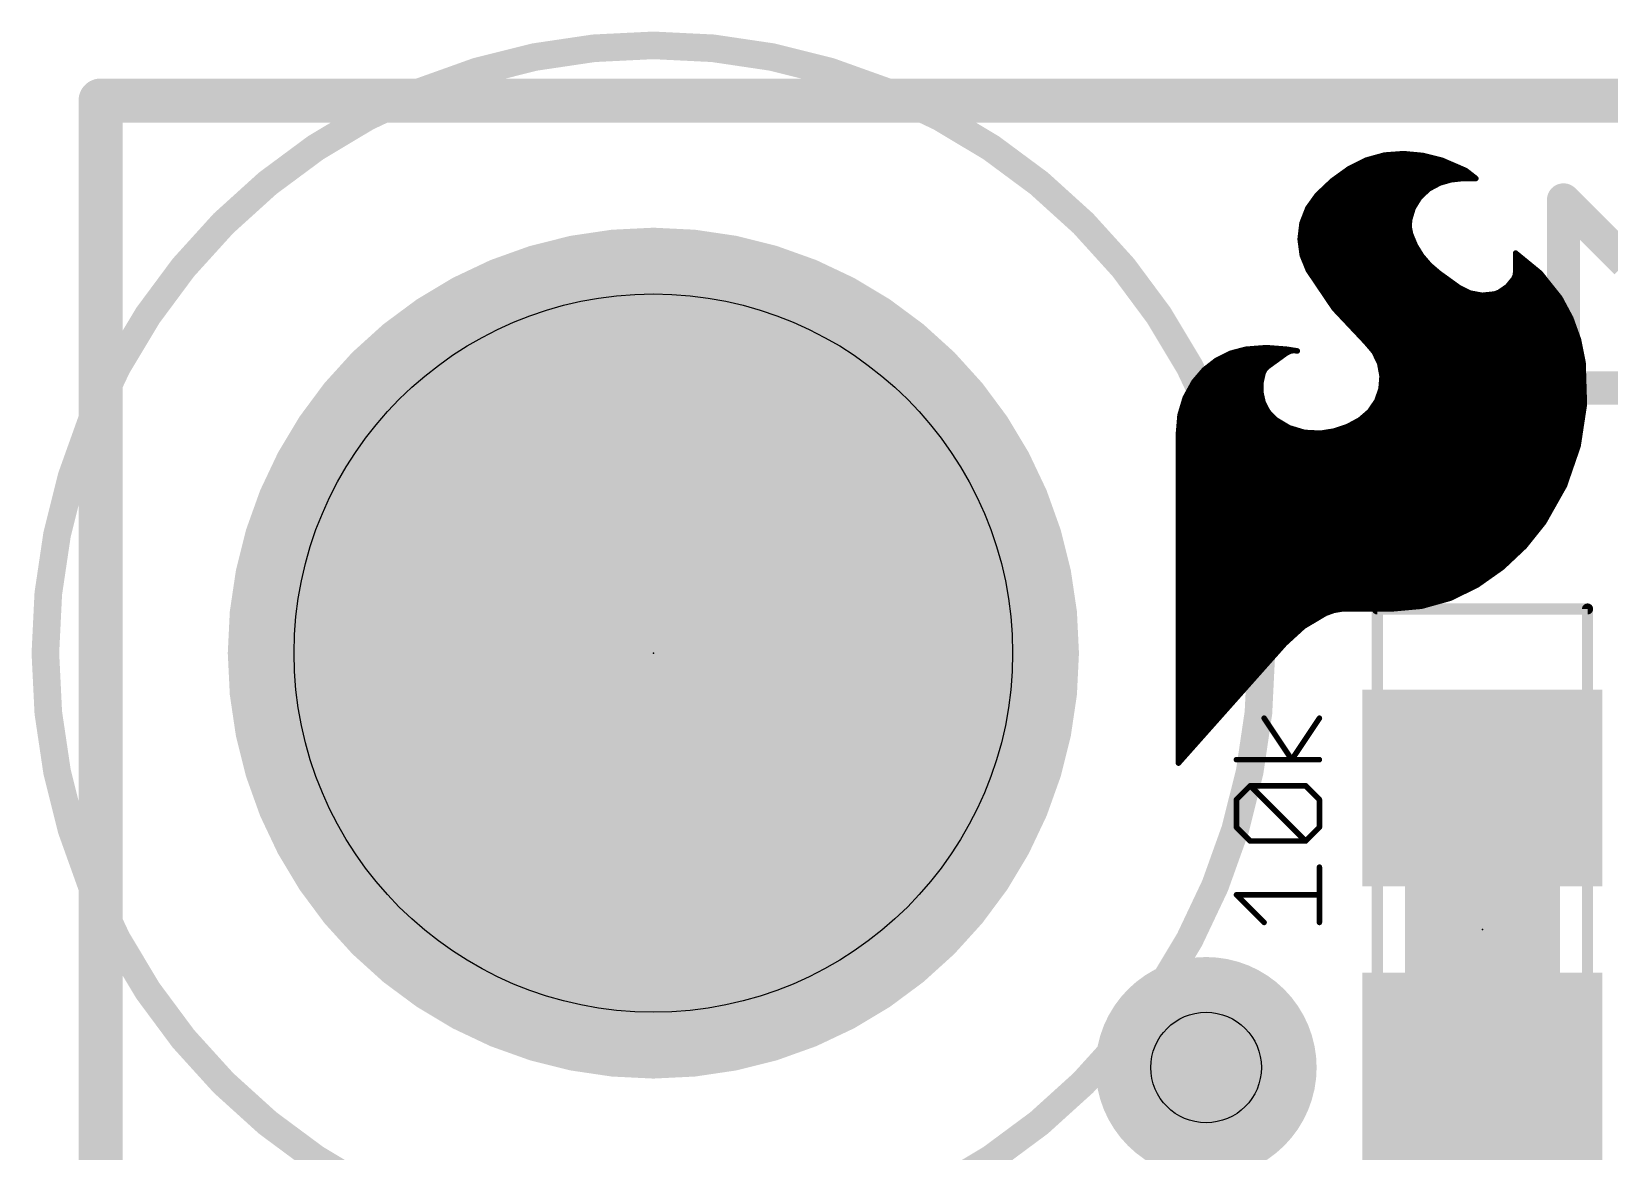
# Model space of a CAD drawing. Extents: x -24 to 83, y -11 to 17.
# Drawn here: x -0.32 to 6.93, y 11.68 to 16.83 of the extents above; entities that cross this region are included whole.
import ezdxf

# ---------------------------------------------------------------- set-up
doc = ezdxf.new("R2010")
doc.units = 0
for name, color, linetype in [('1', 22, 'CONTINUOUS'), ('16', 175, 'CONTINUOUS'), ('18', 82, 'CONTINUOUS'), ('20', 53, 'CONTINUOUS'), ('21', 53, 'CONTINUOUS'), ('23', 7, 'CONTINUOUS'), ('27', 253, 'CONTINUOUS'), ('29', 253, 'CONTINUOUS'), ('30', 253, 'CONTINUOUS'), ('31', 253, 'CONTINUOUS'), ('35', 253, 'CONTINUOUS'), ('39', 22, 'CONTINUOUS'), ('41', 22, 'CONTINUOUS'), ('42', 175, 'CONTINUOUS'), ('44', 253, 'CONTINUOUS'), ('51', 53, 'CONTINUOUS')]:
    doc.layers.add(name, color=color, linetype=linetype)

# ---------------------------------------------------------------- blocks, each defined once
blk = doc.blocks.new('RECT')
blk.add_solid([(-0.5, -0.5), (0.5, -0.5), (-0.5, 0.5), (0.5, 0.5)])
blk = doc.blocks.new('ROUNDV')
at = {"const_width": 0.5}
blk.add_lwpolyline([(0, -0.25, 1), (0, 0.25, 1), (0, -0.25)], format="xyb", dxfattribs=at)

msp = doc.modelspace()

# ---------------------------------------------------------------- linework, layer by layer
at = {"layer": '1'}
for points, const_width in [([(0, 16.51), (0, 0)], 0.2032), ([(20.32, 16.51), (0, 16.51)], 0.2032), ([(6.35, 10.81), (6.35, 12.05)], 0.254)]:
    msp.add_lwpolyline(points, dxfattribs=dict(at, const_width=const_width))
for points, const_width in [([(0.0508, 16.51, 1), (-0.0508, 16.51)], 0.1016), ([(0, 16.5608, 1), (0, 16.4592)], 0.1016), ([(6.4135, 12.05, 1), (6.2865, 12.05)], 0.127)]:
    msp.add_lwpolyline(points, format="xyb", dxfattribs=dict(at, const_width=const_width))
at = {"layer": '16'}
for points, const_width in [([(0, 16.51), (0, 0)], 0.2032), ([(20.32, 16.51), (0, 16.51)], 0.2032), ([(7.0107, 15.7654), (6.7226, 16.0535)], 0.1524), ([(6.7226, 16.0535), (6.7226, 15.1892)], 0.1524), ([(7.0107, 15.1892), (6.4345, 15.1892)], 0.1524)]:
    msp.add_lwpolyline(points, dxfattribs=dict(at, const_width=const_width))
for points, const_width in [([(0.0508, 16.51, 1), (-0.0508, 16.51)], 0.1016), ([(0, 16.5608, 1), (0, 16.4592)], 0.1016), ([(6.7495, 16.0805, 1), (6.6956, 16.0266)], 0.0762), ([(6.7607, 16.0535, 1), (6.6845, 16.0535)], 0.0762), ([(6.4345, 15.2273, 1), (6.4345, 15.1511)], 0.0762), ([(6.6845, 15.1892, 1), (6.7607, 15.1892)], 0.0762)]:
    msp.add_lwpolyline(points, format="xyb", dxfattribs=dict(at, const_width=const_width))
at = {"layer": '20', "const_width": 0.2032}
for points in [[(0, 0), (0, 16.51)], [(0, 16.51), (20.32, 16.51)]]:
    msp.add_lwpolyline(points, dxfattribs=at)
at = {"layer": '20', "const_width": 0.1016}
for points in [[(0.0508, 16.51, 1), (-0.0508, 16.51)], [(0, 16.5608, 1), (0, 16.4592)]]:
    msp.add_lwpolyline(points, format="xyb", dxfattribs=at)
at = {"layer": '20'}
msp.add_circle((2.54, 13.97), 1.651, dxfattribs=at)
at = {"layer": '21', "const_width": 0.0254}
for points in [[(5.8159, 16.2364), (5.7379, 16.1976)], [(5.8042, 16.2306), (6.1761, 16.2306)], [(5.8999, 16.2596), (5.8159, 16.2364)], [(5.887, 16.256), (6.0834, 16.256)], [(5.9868, 16.2662), (5.8999, 16.2596)], [(6.0769, 16.2577), (5.9868, 16.2662)], [(6.1646, 16.2357), (6.0769, 16.2577)], [(6.1875, 16.2255), (6.1646, 16.2357)], [(5.7379, 16.1976), (5.6602, 16.1416)], [(5.7132, 16.1798), (6.2843, 16.1798)], [(5.7532, 16.2052), (6.2347, 16.2052)], [(6.2231, 16.2103), (6.1875, 16.2255)], [(6.2735, 16.1882), (6.2231, 16.2103)], [(6.317, 16.1544), (6.2735, 16.1882)], [(5.6602, 16.1416), (5.5906, 16.0757)], [(5.6201, 16.1036), (6.1027, 16.1036)], [(5.6469, 16.129), (6.1498, 16.129)], [(5.678, 16.1544), (6.317, 16.1544)], [(6.0617, 16.0653), (6.1037, 16.1045)], [(6.1037, 16.1045), (6.1545, 16.1315)], [(6.1545, 16.1315), (6.2057, 16.146)], [(6.2057, 16.146), (6.2586, 16.1519)], [(6.2586, 16.1519), (6.3196, 16.1519)], [(6.3195, 16.1519), (6.317, 16.1544)], [(6.3196, 16.1519), (6.3195, 16.1519)], [(5.5475, 16.0153), (5.5207, 15.9461)], [(5.5906, 16.0757), (5.5475, 16.0153)], [(5.5561, 16.0274), (6.0382, 16.0274)], [(5.5742, 16.0528), (6.054, 16.0528)], [(5.5932, 16.0782), (6.0756, 16.0782)], [(6.0148, 15.9614), (6.0314, 16.0164)], [(6.0314, 16.0164), (6.0617, 16.0653)], [(5.5207, 15.9461), (5.5121, 15.8724)], [(5.5227, 15.9512), (6.0144, 15.9512)], [(5.5325, 15.9766), (6.0194, 15.9766)], [(5.5423, 16.002), (6.027, 16.002)], [(6.0134, 15.928), (6.0148, 15.9614)], [(5.5121, 15.8724), (5.522, 15.7989)], [(5.5124, 15.875), (6.0284, 15.875)], [(5.5154, 15.9004), (6.0189, 15.9004)], [(5.5183, 15.9258), (6.0138, 15.9258)], [(6.0199, 15.8953), (6.0134, 15.928)], [(6.0414, 15.8438), (6.0199, 15.8953)], [(5.5152, 15.8496), (6.039, 15.8496)], [(5.5186, 15.8242), (6.0535, 15.8242)], [(5.522, 15.7989), (5.55, 15.7302)], [(5.5221, 15.7988), (6.0692, 15.7988)], [(6.0707, 15.7963), (6.0414, 15.8438)], [(6.107, 15.7539), (6.0707, 15.7963)], [(6.6151, 15.7169), (6.5025, 15.809)], [(6.5025, 15.809), (6.5025, 15.7201)], [(6.5025, 15.7988), (6.515, 15.7988)], [(5.5324, 15.7734), (6.0903, 15.7734)], [(5.5428, 15.748), (6.1139, 15.748)], [(5.55, 15.7302), (5.6686, 15.5544)], [(5.5551, 15.7226), (6.1435, 15.7226)], [(6.1494, 15.7175), (6.107, 15.7539)], [(6.5025, 15.7734), (6.546, 15.7734)], [(6.5025, 15.748), (6.5771, 15.748)], [(6.5025, 15.7226), (6.6081, 15.7226)], [(5.5723, 15.6972), (6.1775, 15.6972)], [(5.5894, 15.6718), (6.2127, 15.6718)], [(6.2408, 15.6515), (6.1494, 15.7175)], [(6.2921, 15.6253), (6.2408, 15.6515)], [(6.4652, 15.6554), (6.4263, 15.6286)], [(6.4948, 15.6921), (6.4652, 15.6554)], [(6.4784, 15.6718), (6.651, 15.6718)], [(6.5005, 15.7056), (6.4948, 15.6921)], [(6.497, 15.6972), (6.6308, 15.6972)], [(6.5025, 15.7201), (6.5005, 15.7056)], [(6.7057, 15.6032), (6.6151, 15.7169)], [(5.6065, 15.6464), (6.2508, 15.6464)], [(5.6237, 15.621), (6.3154, 15.621)], [(5.6408, 15.5956), (6.7098, 15.5956)], [(6.3487, 15.6149), (6.2921, 15.6253)], [(6.4059, 15.621), (6.3487, 15.6149)], [(6.4263, 15.6286), (6.4059, 15.621)], [(6.4059, 15.621), (6.6915, 15.621)], [(6.4521, 15.6464), (6.6713, 15.6464)], [(6.7558, 15.5098), (6.7057, 15.6032)], [(5.6579, 15.5702), (6.7234, 15.5702)], [(5.6686, 15.5544), (5.8141, 15.4)], [(5.6776, 15.5448), (6.737, 15.5448)], [(5.7016, 15.5194), (6.7507, 15.5194)], [(6.7916, 15.41), (6.7558, 15.5098)], [(5.7255, 15.494), (6.7615, 15.494)], [(5.7494, 15.4686), (6.7706, 15.4686)], [(5.7734, 15.4432), (6.7797, 15.4432)], [(5.2629, 15.367), (5.193, 15.3486)], [(5.3569, 15.3744), (5.2629, 15.367)], [(5.2629, 15.367), (5.4509, 15.367)], [(5.4509, 15.367), (5.3569, 15.3744)], [(5.4992, 15.3594), (5.4509, 15.367)], [(5.4641, 15.3576), (5.4815, 15.3611)], [(5.4815, 15.3611), (5.4992, 15.3594)], [(5.7973, 15.4178), (6.7888, 15.4178)], [(5.8141, 15.4), (5.8524, 15.3551)], [(5.8206, 15.3924), (6.7951, 15.3924)], [(5.8422, 15.367), (6.8002, 15.367)], [(6.8123, 15.306), (6.7916, 15.41)], [(5.1282, 15.3165), (5.0712, 15.2721)], [(5.0952, 15.2908), (5.3679, 15.2908)], [(5.1278, 15.3162), (5.4029, 15.3162)], [(5.193, 15.3486), (5.1282, 15.3165)], [(5.1789, 15.3416), (5.4379, 15.3416)], [(5.3507, 15.2749), (5.3645, 15.2883)], [(5.3645, 15.2883), (5.4484, 15.3492)], [(5.4484, 15.3492), (5.4641, 15.3576)], [(5.8524, 15.3551), (5.8779, 15.3018)], [(5.8589, 15.3416), (6.8052, 15.3416)], [(5.871, 15.3162), (6.8103, 15.3162)], [(5.8779, 15.3018), (5.8886, 15.2437)], [(5.8799, 15.2908), (6.8128, 15.2908)], [(6.8183, 15.1132), (6.8123, 15.306)], [(5.0242, 15.2171), (4.9841, 15.1439)], [(5.0228, 15.2146), (5.3321, 15.2146)], [(5.0712, 15.2721), (5.0242, 15.2171)], [(5.0438, 15.24), (5.3377, 15.24)], [(5.0655, 15.2654), (5.3457, 15.2654)], [(5.3318, 15.2133), (5.3417, 15.2578)], [(5.3417, 15.2578), (5.3507, 15.2749)], [(5.8886, 15.2437), (5.884, 15.1848)], [(5.8846, 15.2654), (6.8136, 15.2654)], [(5.8864, 15.2146), (6.8152, 15.2146)], [(5.8883, 15.24), (6.8144, 15.24)], [(4.9841, 15.1439), (4.9601, 15.064)], [(4.995, 15.1638), (5.3326, 15.1638)], [(5.0089, 15.1892), (5.3318, 15.1892)], [(5.3318, 15.1677), (5.3318, 15.2133)], [(5.3417, 15.1232), (5.3318, 15.1677)], [(5.884, 15.1848), (5.8644, 15.1291)], [(5.8766, 15.1638), (6.8168, 15.1638)], [(5.8844, 15.1892), (6.816, 15.1892)], [(4.9671, 15.0876), (5.3599, 15.0876)], [(4.9748, 15.113), (5.3469, 15.113)], [(4.9824, 15.1384), (5.3383, 15.1384)], [(5.3639, 15.0798), (5.3417, 15.1232)], [(5.3976, 15.0444), (5.3639, 15.0798)], [(5.831, 15.0804), (5.7862, 15.0419)], [(5.8644, 15.1291), (5.831, 15.0804)], [(5.836, 15.0876), (6.8145, 15.0876)], [(5.8534, 15.113), (6.8183, 15.113)], [(5.8677, 15.1384), (6.8175, 15.1384)], [(6.7895, 14.9225), (6.8183, 15.1132)], [(4.9601, 15.064), (4.9531, 14.9809)], [(4.9557, 15.0114), (5.4524, 15.0114)], [(4.9578, 15.0368), (5.4102, 15.0368)], [(4.9599, 15.0622), (5.3807, 15.0622)], [(5.461, 15.0062), (5.3976, 15.0444)], [(5.5318, 14.9846), (5.461, 15.0062)], [(5.7298, 15.0115), (5.6691, 14.991)], [(5.7295, 15.0114), (6.8029, 15.0114)], [(5.7862, 15.0419), (5.7298, 15.0115)], [(5.7767, 15.0368), (6.8068, 15.0368)], [(5.8099, 15.0622), (6.8106, 15.0622)], [(4.9531, 14.9809), (4.9531, 13.4645)], [(4.9531, 14.9606), (6.7952, 14.9606)], [(4.9531, 14.9352), (6.7914, 14.9352)], [(4.9535, 14.986), (5.5272, 14.986)], [(5.6058, 14.9809), (5.5318, 14.9846)], [(5.6691, 14.991), (5.6058, 14.9809)], [(5.6378, 14.986), (6.7991, 14.986)], [(4.9531, 14.9098), (6.7851, 14.9098)], [(4.9531, 14.8844), (6.7764, 14.8844)], [(4.9531, 14.859), (6.7676, 14.859)], [(6.7267, 14.7401), (6.7895, 14.9225)], [(4.9531, 14.8336), (6.7589, 14.8336)], [(4.9531, 14.8082), (6.7501, 14.8082)], [(4.9531, 14.7828), (6.7414, 14.7828)], [(4.9531, 14.7574), (6.7326, 14.7574)], [(4.9531, 14.732), (6.7221, 14.732)], [(6.632, 14.572), (6.7267, 14.7401)], [(4.9531, 14.7066), (6.7078, 14.7066)], [(4.9531, 14.6812), (6.6935, 14.6812)], [(4.9531, 14.6558), (6.6792, 14.6558)], [(4.9531, 14.6304), (6.6649, 14.6304)], [(4.9531, 14.605), (6.6506, 14.605)], [(4.9531, 14.5796), (6.6363, 14.5796)], [(6.5436, 14.4613), (6.632, 14.572)], [(4.9531, 14.5542), (6.6178, 14.5542)], [(4.9531, 14.5288), (6.5975, 14.5288)], [(4.9531, 14.5034), (6.5772, 14.5034)], [(4.9531, 14.478), (6.5569, 14.478)], [(4.9531, 14.4526), (6.5343, 14.4526)], [(4.9531, 14.4272), (6.5074, 14.4272)], [(6.4404, 14.3641), (6.5436, 14.4613)], [(4.9531, 14.4018), (6.4804, 14.4018)], [(4.9531, 14.3764), (6.4535, 14.3764)], [(4.9531, 14.351), (6.4219, 14.351)], [(6.3247, 14.2824), (6.4404, 14.3641)], [(4.9531, 14.3256), (6.3859, 14.3256)], [(4.9531, 14.3002), (6.3499, 14.3002)], [(4.9531, 14.2748), (6.3091, 14.2748)], [(6.2017, 14.2224), (6.3247, 14.2824)], [(4.9531, 14.2494), (6.257, 14.2494)], [(4.9531, 14.224), (6.2049, 14.224)], [(6.0698, 14.1856), (6.2017, 14.2224)], [(4.9531, 14.1986), (6.1164, 14.1986)], [(4.9531, 14.1732), (5.9335, 14.1732)], [(4.9531, 14.1478), (5.6201, 14.1478)], [(5.5275, 14.0927), (5.6287, 14.1529)], [(5.6287, 14.1529), (5.6659, 14.1664)], [(5.6659, 14.1664), (5.7049, 14.1732)], [(5.7049, 14.1732), (5.9335, 14.1732)], [(5.9335, 14.1732), (6.0698, 14.1856)], [(4.9531, 14.1224), (5.5774, 14.1224)], [(4.9531, 14.097), (5.5347, 14.097)], [(4.9531, 14.0716), (5.5044, 14.0716)], [(5.4407, 14.0132), (5.5275, 14.0927)], [(4.9531, 14.0462), (5.4767, 14.0462)], [(4.9531, 14.0208), (5.449, 14.0208)], [(4.9531, 13.4645), (5.4407, 14.0132)], [(4.9531, 13.9954), (5.4249, 13.9954)], [(4.9531, 13.97), (5.4023, 13.97)], [(4.9531, 13.9446), (5.3797, 13.9446)], [(4.9531, 13.9192), (5.3572, 13.9192)], [(4.9531, 13.8938), (5.3346, 13.8938)], [(4.9531, 13.8684), (5.312, 13.8684)], [(4.9531, 13.843), (5.2895, 13.843)], [(4.9531, 13.8176), (5.2669, 13.8176)], [(4.9531, 13.7922), (5.2443, 13.7922)], [(4.9531, 13.7668), (5.2217, 13.7668)], [(4.9531, 13.7414), (5.1992, 13.7414)], [(4.9531, 13.716), (5.1766, 13.716)], [(4.9531, 13.6906), (5.154, 13.6906)], [(4.9531, 13.6652), (5.1315, 13.6652)], [(4.9531, 13.6398), (5.1089, 13.6398)], [(4.9531, 13.6144), (5.0863, 13.6144)], [(4.9531, 13.589), (5.0637, 13.589)], [(4.9531, 13.5636), (5.0412, 13.5636)], [(4.9531, 13.5382), (5.0186, 13.5382)], [(4.9531, 13.5128), (4.996, 13.5128)], [(4.9531, 13.4874), (4.9734, 13.4874)]]:
    msp.add_lwpolyline(points, dxfattribs=at)
at = {"layer": '21', "const_width": 0.0127}
for points in [[(5.8042, 16.237, 1), (5.8042, 16.2242)], [(5.8142, 16.2425, 1), (5.8176, 16.2303)], [(5.8187, 16.2307, 1), (5.8131, 16.2421)], [(5.887, 16.2624, 1), (5.887, 16.2496)], [(5.8994, 16.2659, 1), (5.9004, 16.2532)], [(5.9016, 16.2535, 1), (5.8982, 16.2657)], [(5.9874, 16.2725, 1), (5.9862, 16.2599)], [(5.9873, 16.2599, 1), (5.9863, 16.2725)], [(6.0784, 16.2638, 1), (6.0753, 16.2515)], [(6.0762, 16.2513, 1), (6.0775, 16.264)], [(6.0834, 16.2496, 1), (6.0834, 16.2624)], [(6.1672, 16.2415, 1), (6.162, 16.2299)], [(6.1631, 16.2295, 1), (6.1661, 16.2419)], [(6.1761, 16.2242, 1), (6.1761, 16.237)], [(5.7132, 16.1862, 1), (5.7132, 16.1734)], [(5.7351, 16.2033, 1), (5.7407, 16.1919)], [(5.7416, 16.1924, 1), (5.7342, 16.2028)], [(5.7532, 16.2116, 1), (5.7532, 16.1989)], [(6.19, 16.2313, 1), (6.185, 16.2197)], [(6.1849, 16.2197, 1), (6.1901, 16.2313)], [(6.2256, 16.2161, 1), (6.2206, 16.2045)], [(6.2206, 16.2045, 1), (6.2256, 16.2161)], [(6.2347, 16.1989, 1), (6.2347, 16.2116)], [(6.2774, 16.1932, 1), (6.2696, 16.1832)], [(6.271, 16.1824, 1), (6.2761, 16.194)], [(6.2843, 16.1734, 1), (6.2843, 16.1862)], [(5.6201, 16.11, 1), (5.6201, 16.0972)], [(5.6469, 16.1354, 1), (5.6469, 16.1227)], [(5.6565, 16.1467, 1), (5.6639, 16.1364)], [(5.6646, 16.1369, 1), (5.6558, 16.1462)], [(5.678, 16.1608, 1), (5.678, 16.1481)], [(6.1008, 16.1101, 1), (6.1067, 16.0989)], [(6.1081, 16.0999, 1), (6.0994, 16.1092)], [(6.1027, 16.0972, 1), (6.1027, 16.11)], [(6.1528, 16.1376, 1), (6.1562, 16.1254)], [(6.1498, 16.1227, 1), (6.1498, 16.1354)], [(6.1575, 16.1259, 1), (6.1515, 16.1371)], [(6.205, 16.1523, 1), (6.2064, 16.1397)], [(6.2074, 16.1399, 1), (6.204, 16.1521)], [(6.2586, 16.1583, 1), (6.2586, 16.1456)], [(6.2593, 16.1456, 1), (6.2579, 16.1582)], [(6.3215, 16.1589, 1), (6.3125, 16.1499)], [(6.3131, 16.1494, 1), (6.3209, 16.1594)], [(6.3195, 16.1583, 1), (6.3195, 16.1456)], [(6.315, 16.1474, 1), (6.324, 16.1564)], [(6.317, 16.1481, 1), (6.317, 16.1608)], [(6.3196, 16.1456, 1), (6.3196, 16.1583)], [(6.3196, 16.1456, 1), (6.3196, 16.1583)], [(5.5423, 16.019, 1), (5.5526, 16.0116)], [(5.5534, 16.013, 1), (5.5415, 16.0176)], [(5.5561, 16.0338, 1), (5.5561, 16.021)], [(5.5742, 16.0592, 1), (5.5742, 16.0465)], [(5.5862, 16.0803, 1), (5.595, 16.0711)], [(5.5958, 16.072, 1), (5.5854, 16.0794)], [(5.5932, 16.0846, 1), (5.5932, 16.0719)], [(6.026, 16.0198, 1), (6.0368, 16.0131)], [(6.0375, 16.0146, 1), (6.0253, 16.0183)], [(6.0382, 16.021, 1), (6.0382, 16.0338)], [(6.054, 16.0465, 1), (6.054, 16.0592)], [(6.0574, 16.0699, 1), (6.0661, 16.0606)], [(6.0671, 16.0619, 1), (6.0563, 16.0686)], [(6.0756, 16.0719, 1), (6.0756, 16.0846)], [(5.527, 15.9454, 1), (5.5144, 15.9469)], [(5.5148, 15.9484, 1), (5.5267, 15.9438)], [(5.5227, 15.9575, 1), (5.5227, 15.9449)], [(5.5325, 15.983, 1), (5.5325, 15.9703)], [(5.5423, 16.0084, 1), (5.5423, 15.9957)], [(6.0211, 15.9611, 1), (6.0085, 15.9617)], [(6.0087, 15.9632, 1), (6.0209, 15.9596)], [(6.0144, 15.9449, 1), (6.0144, 15.9575)], [(6.0194, 15.9703, 1), (6.0194, 15.983)], [(6.027, 15.9957, 1), (6.027, 16.0084)], [(5.5184, 15.8733, 1), (5.5058, 15.8716)], [(5.5124, 15.8813, 1), (5.5124, 15.8687)], [(5.5154, 15.9068, 1), (5.5154, 15.8941)], [(5.5183, 15.9322, 1), (5.5183, 15.9195)], [(6.007, 15.9283, 1), (6.0197, 15.9278)], [(6.0196, 15.9293, 1), (6.0072, 15.9268)], [(6.0258, 15.8977, 1), (6.014, 15.8929)], [(6.0137, 15.8941, 1), (6.0261, 15.8965)], [(6.0138, 15.9195, 1), (6.0138, 15.9322)], [(6.0189, 15.8941, 1), (6.0189, 15.9068)], [(6.0284, 15.8687, 1), (6.0284, 15.8813)], [(5.5058, 15.8732, 1), (5.5184, 15.8717)], [(5.5152, 15.8559, 1), (5.5152, 15.8433)], [(5.5186, 15.8306, 1), (5.5186, 15.8179)], [(5.5279, 15.8013, 1), (5.5162, 15.7965)], [(5.5221, 15.8051, 1), (5.5221, 15.7925)], [(6.0468, 15.8471, 1), (6.036, 15.8405)], [(6.0355, 15.8413, 1), (6.0472, 15.8462)], [(6.039, 15.8433, 1), (6.039, 15.8559)], [(6.0535, 15.8179, 1), (6.0535, 15.8306)], [(6.0755, 15.8004, 1), (6.0659, 15.7922)], [(6.0692, 15.7925, 1), (6.0692, 15.8051)], [(6.5065, 15.8139, 1), (6.4985, 15.8041)], [(6.5089, 15.809, 1), (6.4962, 15.809)], [(6.5025, 15.8051, 1), (6.5025, 15.7925)], [(6.515, 15.7925, 1), (6.515, 15.8051)], [(5.5157, 15.7981, 1), (5.5283, 15.7998)], [(5.5324, 15.7797, 1), (5.5324, 15.7671)], [(5.5428, 15.7544, 1), (5.5428, 15.7417)], [(5.5553, 15.7338, 1), (5.5447, 15.7266)], [(5.5441, 15.7278, 1), (5.5559, 15.7326)], [(5.5551, 15.7289, 1), (5.5551, 15.7163)], [(6.0653, 15.793, 1), (6.0761, 15.7996)], [(6.0903, 15.7671, 1), (6.0903, 15.7797)], [(6.1112, 15.7587, 1), (6.1029, 15.7491)], [(6.1022, 15.7498, 1), (6.1119, 15.758)], [(6.1139, 15.7417, 1), (6.1139, 15.7544)], [(6.1435, 15.7163, 1), (6.1435, 15.7289)], [(6.5025, 15.7797, 1), (6.5025, 15.7671)], [(6.5025, 15.7544, 1), (6.5025, 15.7417)], [(6.5025, 15.7289, 1), (6.5025, 15.7163)], [(6.546, 15.7671, 1), (6.546, 15.7797)], [(6.5771, 15.7417, 1), (6.5771, 15.7544)], [(6.6081, 15.7163, 1), (6.6081, 15.7289)], [(5.5723, 15.7035, 1), (5.5723, 15.6909)], [(5.5894, 15.6782, 1), (5.5894, 15.6655)], [(6.1531, 15.7226, 1), (6.1457, 15.7124)], [(6.1453, 15.7127, 1), (6.1535, 15.7223)], [(6.1775, 15.6909, 1), (6.1775, 15.7035)], [(6.2127, 15.6655, 1), (6.2127, 15.6782)], [(6.2437, 15.6572, 1), (6.2379, 15.6458)], [(6.2371, 15.6464, 1), (6.2445, 15.6566)], [(6.4602, 15.6594, 1), (6.4701, 15.6514)], [(6.4688, 15.6501, 1), (6.4616, 15.6606)], [(6.4784, 15.6782, 1), (6.4784, 15.6655)], [(6.489, 15.6946, 1), (6.5006, 15.6896)], [(6.4997, 15.6881, 1), (6.4899, 15.6961)], [(6.497, 15.7035, 1), (6.497, 15.6909)], [(6.4942, 15.7064, 1), (6.5068, 15.7047)], [(6.5064, 15.7031, 1), (6.4947, 15.7081)], [(6.5088, 15.7192, 1), (6.4962, 15.721)], [(6.4962, 15.7201, 1), (6.5089, 15.7201)], [(6.62, 15.7209, 1), (6.6101, 15.713)], [(6.611, 15.712, 1), (6.6191, 15.7218)], [(6.6308, 15.6909, 1), (6.6308, 15.7035)], [(6.651, 15.6655, 1), (6.651, 15.6782)], [(5.6065, 15.6527, 1), (5.6065, 15.6401)], [(5.6237, 15.6273, 1), (5.6237, 15.6147)], [(5.6408, 15.602, 1), (5.6408, 15.5893)], [(6.2508, 15.6401, 1), (6.2508, 15.6527)], [(6.2932, 15.6316, 1), (6.2909, 15.6191)], [(6.2892, 15.6197, 1), (6.295, 15.631)], [(6.3154, 15.6147, 1), (6.3154, 15.6273)], [(6.348, 15.6212, 1), (6.3493, 15.6085)], [(6.3475, 15.6086, 1), (6.3498, 15.6211)], [(6.4059, 15.6273, 1), (6.4059, 15.6147)], [(6.4037, 15.627, 1), (6.4081, 15.615)], [(6.4066, 15.6147, 1), (6.4052, 15.6273)], [(6.4227, 15.6338, 1), (6.4299, 15.6234)], [(6.4285, 15.6226, 1), (6.4241, 15.6346)], [(6.4521, 15.6527, 1), (6.4521, 15.6401)], [(6.6713, 15.6401, 1), (6.6713, 15.6527)], [(6.6915, 15.6147, 1), (6.6915, 15.6273)], [(6.7113, 15.6062, 1), (6.7001, 15.6002)], [(6.7007, 15.5992, 1), (6.7107, 15.6072)], [(6.7098, 15.5893, 1), (6.7098, 15.602)], [(5.6579, 15.5766, 1), (5.6579, 15.5639)], [(5.6732, 15.5587, 1), (5.664, 15.55)], [(5.6634, 15.5508, 1), (5.6739, 15.5579)], [(5.6776, 15.5511, 1), (5.6776, 15.5385)], [(5.7016, 15.5258, 1), (5.7016, 15.5131)], [(6.7234, 15.5639, 1), (6.7234, 15.5766)], [(6.737, 15.5385, 1), (6.737, 15.5511)], [(6.7618, 15.5119, 1), (6.7499, 15.5076)], [(6.7502, 15.5068, 1), (6.7614, 15.5128)], [(6.7507, 15.5131, 1), (6.7507, 15.5258)], [(5.7255, 15.5004, 1), (5.7255, 15.4877)], [(5.7494, 15.4749, 1), (5.7494, 15.4623)], [(5.7734, 15.4496, 1), (5.7734, 15.4369)], [(6.7615, 15.4877, 1), (6.7615, 15.5004)], [(6.7706, 15.4623, 1), (6.7706, 15.4749)], [(6.7797, 15.4369, 1), (6.7797, 15.4496)], [(5.2629, 15.3734, 1), (5.2629, 15.3607)], [(5.2624, 15.3733, 1), (5.2634, 15.3607)], [(5.2645, 15.3609, 1), (5.2613, 15.3731)], [(5.3574, 15.3807, 1), (5.3564, 15.368)], [(5.3574, 15.368, 1), (5.3564, 15.3807)], [(5.4519, 15.3733, 1), (5.4499, 15.3607)], [(5.4504, 15.3607, 1), (5.4514, 15.3733)], [(5.4509, 15.3607, 1), (5.4509, 15.3734)], [(5.4821, 15.3674, 1), (5.4809, 15.3548)], [(5.4828, 15.3549, 1), (5.4802, 15.3673)], [(5.7973, 15.4242, 1), (5.7973, 15.4115)], [(5.8189, 15.4041, 1), (5.8093, 15.3959)], [(5.8095, 15.3956, 1), (5.8187, 15.4044)], [(5.8206, 15.3987, 1), (5.8206, 15.3861)], [(5.8422, 15.3734, 1), (5.8422, 15.3607)], [(6.7979, 15.4112, 1), (6.7854, 15.4087)], [(6.7857, 15.4078, 1), (6.7976, 15.4121)], [(6.7888, 15.4115, 1), (6.7888, 15.4242)], [(6.7951, 15.3861, 1), (6.7951, 15.3987)], [(6.8002, 15.3607, 1), (6.8002, 15.3734)], [(5.0952, 15.2972, 1), (5.0952, 15.2845)], [(5.1278, 15.3225, 1), (5.1278, 15.3099)], [(5.1254, 15.3222, 1), (5.131, 15.3108)], [(5.1321, 15.3115, 1), (5.1243, 15.3215)], [(5.1789, 15.348, 1), (5.1789, 15.3353)], [(5.1914, 15.3547, 1), (5.1946, 15.3424)], [(5.1958, 15.3429, 1), (5.1902, 15.3543)], [(5.3608, 15.2934, 1), (5.3682, 15.2832)], [(5.3689, 15.2838, 1), (5.3601, 15.2928)], [(5.3679, 15.2845, 1), (5.3679, 15.2972)], [(5.4029, 15.3099, 1), (5.4029, 15.3225)], [(5.4379, 15.3353, 1), (5.4379, 15.348)], [(5.4454, 15.3548, 1), (5.4514, 15.3436)], [(5.4521, 15.3441, 1), (5.4447, 15.3543)], [(5.4628, 15.3638, 1), (5.4653, 15.3514)], [(5.4671, 15.352, 1), (5.4611, 15.3632)], [(5.4982, 15.3531, 1), (5.5002, 15.3657)], [(5.4986, 15.3531, 1), (5.4998, 15.3657)], [(5.8582, 15.3578, 1), (5.8467, 15.3523)], [(5.8476, 15.3509, 1), (5.8573, 15.3592)], [(5.8589, 15.348, 1), (5.8589, 15.3353)], [(5.871, 15.3225, 1), (5.871, 15.3099)], [(5.8841, 15.3029, 1), (5.8716, 15.3006)], [(5.8721, 15.299, 1), (5.8836, 15.3045)], [(5.8799, 15.2972, 1), (5.8799, 15.2845)], [(6.8052, 15.3353, 1), (6.8052, 15.348)], [(6.8186, 15.3062, 1), (6.806, 15.3058)], [(6.8061, 15.3048, 1), (6.8185, 15.3072)], [(6.8103, 15.3099, 1), (6.8103, 15.3225)], [(6.8128, 15.2845, 1), (6.8128, 15.2972)], [(5.0228, 15.221, 1), (5.0228, 15.2083)], [(5.0194, 15.2212, 1), (5.029, 15.213)], [(5.0298, 15.214, 1), (5.0186, 15.2202)], [(5.0438, 15.2463, 1), (5.0438, 15.2337)], [(5.0655, 15.2718, 1), (5.0655, 15.2591)], [(5.0673, 15.2771, 1), (5.0751, 15.2671)], [(5.076, 15.268, 1), (5.0663, 15.2762)], [(5.3321, 15.2083, 1), (5.3321, 15.221)], [(5.3361, 15.2608, 1), (5.3473, 15.2548)], [(5.3479, 15.2564, 1), (5.3355, 15.2592)], [(5.3377, 15.2337, 1), (5.3377, 15.2463)], [(5.3463, 15.2794, 1), (5.3551, 15.2703)], [(5.3563, 15.2719, 1), (5.3451, 15.2778)], [(5.3457, 15.2591, 1), (5.3457, 15.2718)], [(5.8846, 15.2718, 1), (5.8846, 15.2591)], [(5.8864, 15.221, 1), (5.8864, 15.2083)], [(5.8883, 15.2463, 1), (5.8883, 15.2337)], [(5.895, 15.2432, 1), (5.8823, 15.2442)], [(5.8824, 15.2425, 1), (5.8949, 15.2448)], [(6.8136, 15.2591, 1), (6.8136, 15.2718)], [(6.8144, 15.2337, 1), (6.8144, 15.2463)], [(6.8152, 15.2083, 1), (6.8152, 15.221)], [(4.9902, 15.1421, 1), (4.978, 15.1458)], [(4.995, 15.1701, 1), (4.995, 15.1575)], [(5.0089, 15.1956, 1), (5.0089, 15.1829)], [(5.3381, 15.2133, 1), (5.3254, 15.2133)], [(5.3254, 15.1677, 1), (5.3381, 15.1677)], [(5.3256, 15.2147, 1), (5.338, 15.2119)], [(5.338, 15.1691, 1), (5.3256, 15.1663)], [(5.3318, 15.1829, 1), (5.3318, 15.1956)], [(5.3326, 15.1575, 1), (5.3326, 15.1701)], [(5.8766, 15.1701, 1), (5.8766, 15.1575)], [(5.8777, 15.1853, 1), (5.8904, 15.1843)], [(5.8844, 15.1956, 1), (5.8844, 15.1829)], [(5.89, 15.1827, 1), (5.8781, 15.1869)], [(6.816, 15.1829, 1), (6.816, 15.1956)], [(6.8168, 15.1575, 1), (6.8168, 15.1701)], [(4.9671, 15.0939, 1), (4.9671, 15.0813)], [(4.9748, 15.1194, 1), (4.9748, 15.1067)], [(4.9824, 15.1448, 1), (4.9824, 15.1321)], [(4.9785, 15.147, 1), (4.9897, 15.1409)], [(5.3474, 15.1261, 1), (5.336, 15.1203)], [(5.3355, 15.1218, 1), (5.3479, 15.1246)], [(5.3383, 15.1321, 1), (5.3383, 15.1448)], [(5.3469, 15.1067, 1), (5.3469, 15.1194)], [(5.3685, 15.0841, 1), (5.3593, 15.0754)], [(5.3583, 15.0769, 1), (5.3696, 15.0826)], [(5.3599, 15.0813, 1), (5.3599, 15.0939)], [(5.8258, 15.0839, 1), (5.8363, 15.0768)], [(5.8352, 15.0755, 1), (5.8269, 15.0852)], [(5.836, 15.0939, 1), (5.836, 15.0813)], [(5.8534, 15.1194, 1), (5.8534, 15.1067)], [(5.8584, 15.1312, 1), (5.8704, 15.127)], [(5.8696, 15.1255, 1), (5.8592, 15.1327)], [(5.8677, 15.1448, 1), (5.8677, 15.1321)], [(6.812, 15.113, 1), (6.8247, 15.1134)], [(6.8246, 15.1122, 1), (6.8121, 15.1141)], [(6.8145, 15.0813, 1), (6.8145, 15.0939)], [(6.8175, 15.1321, 1), (6.8175, 15.1448)], [(6.8183, 15.1067, 1), (6.8183, 15.1194)], [(4.9557, 15.0177, 1), (4.9557, 15.0051)], [(4.9578, 15.0432, 1), (4.9578, 15.0305)], [(4.9599, 15.0686, 1), (4.9599, 15.0559)], [(4.9664, 15.0635, 1), (4.9537, 15.0646)], [(4.954, 15.0659, 1), (4.9661, 15.0622)], [(5.3807, 15.0559, 1), (5.3807, 15.0686)], [(5.4009, 15.0498, 1), (5.3943, 15.039)], [(5.393, 15.04, 1), (5.4022, 15.0488)], [(5.4102, 15.0305, 1), (5.4102, 15.0432)], [(5.4524, 15.0051, 1), (5.4524, 15.0177)], [(5.4629, 15.0123, 1), (5.4592, 15.0001)], [(5.4577, 15.0007, 1), (5.4643, 15.0116)], [(5.7295, 15.0177, 1), (5.7295, 15.0051)], [(5.7268, 15.0171, 1), (5.7328, 15.0059)], [(5.7318, 15.0055, 1), (5.7278, 15.0175)], [(5.7767, 15.0432, 1), (5.7767, 15.0305)], [(5.7821, 15.0467, 1), (5.7903, 15.0371)], [(5.7892, 15.0363, 1), (5.7832, 15.0475)], [(5.8099, 15.0686, 1), (5.8099, 15.0559)], [(6.8029, 15.0051, 1), (6.8029, 15.0177)], [(6.8068, 15.0305, 1), (6.8068, 15.0432)], [(6.8106, 15.0559, 1), (6.8106, 15.0686)], [(4.9595, 14.9809, 1), (4.9467, 14.9809)], [(4.9468, 14.9814, 1), (4.9594, 14.9804)], [(4.9531, 14.967, 1), (4.9531, 14.9543)], [(4.9531, 14.9415, 1), (4.9531, 14.9289)], [(4.9535, 14.9924, 1), (4.9535, 14.9797)], [(5.5322, 14.9909, 1), (5.5315, 14.9782)], [(5.5272, 14.9797, 1), (5.5272, 14.9924)], [(5.53, 14.9785, 1), (5.5337, 14.9906)], [(5.6048, 14.9872, 1), (5.6068, 14.9746)], [(5.6055, 14.9746, 1), (5.6061, 14.9872)], [(5.6378, 14.9924, 1), (5.6378, 14.9797)], [(5.6671, 14.997, 1), (5.6711, 14.985)], [(5.6701, 14.9847, 1), (5.6681, 14.9972)], [(6.7914, 14.9289, 1), (6.7914, 14.9415)], [(6.7952, 14.9543, 1), (6.7952, 14.967)], [(6.7991, 14.9797, 1), (6.7991, 14.9924)], [(4.9531, 14.9162, 1), (4.9531, 14.9035)], [(4.9531, 14.8908, 1), (4.9531, 14.8781)], [(4.9531, 14.8653, 1), (4.9531, 14.8527)], [(6.7676, 14.8527, 1), (6.7676, 14.8653)], [(6.7764, 14.8781, 1), (6.7764, 14.8908)], [(6.7832, 14.9234, 1), (6.7958, 14.9215)], [(6.7955, 14.9204, 1), (6.7835, 14.9245)], [(6.7851, 14.9035, 1), (6.7851, 14.9162)], [(4.9531, 14.8399, 1), (4.9531, 14.8273)], [(4.9531, 14.8146, 1), (4.9531, 14.8019)], [(4.9531, 14.7891, 1), (4.9531, 14.7765)], [(6.7414, 14.7765, 1), (6.7414, 14.7891)], [(6.7501, 14.8019, 1), (6.7501, 14.8146)], [(6.7589, 14.8273, 1), (6.7589, 14.8399)], [(4.9531, 14.7637, 1), (4.9531, 14.7511)], [(4.9531, 14.7384, 1), (4.9531, 14.7257)], [(6.7207, 14.7421, 1), (6.7327, 14.738)], [(6.7322, 14.737, 1), (6.7211, 14.7432)], [(6.7221, 14.7257, 1), (6.7221, 14.7384)], [(6.7326, 14.7511, 1), (6.7326, 14.7637)], [(4.9531, 14.6875, 1), (4.9531, 14.6749)], [(4.9531, 14.6622, 1), (4.9531, 14.6495)], [(4.9531, 14.7129, 1), (4.9531, 14.7003)], [(6.6792, 14.6495, 1), (6.6792, 14.6622)], [(6.6935, 14.6749, 1), (6.6935, 14.6875)], [(6.7078, 14.7003, 1), (6.7078, 14.7129)], [(4.9531, 14.6113, 1), (4.9531, 14.5987)], [(4.9531, 14.586, 1), (4.9531, 14.5733)], [(4.9531, 14.6367, 1), (4.9531, 14.6241)], [(6.6265, 14.5751, 1), (6.6375, 14.5689)], [(6.637, 14.568, 1), (6.627, 14.576)], [(6.6363, 14.5733, 1), (6.6363, 14.586)], [(6.6506, 14.5987, 1), (6.6506, 14.6113)], [(6.6649, 14.6241, 1), (6.6649, 14.6367)], [(4.9531, 14.5606, 1), (4.9531, 14.5479)], [(4.9531, 14.5098, 1), (4.9531, 14.4971)], [(4.9531, 14.5351, 1), (4.9531, 14.5225)], [(6.5772, 14.4971, 1), (6.5772, 14.5098)], [(6.5975, 14.5225, 1), (6.5975, 14.5351)], [(6.6178, 14.5479, 1), (6.6178, 14.5606)], [(4.9531, 14.4844, 1), (4.9531, 14.4717)], [(4.9531, 14.4336, 1), (4.9531, 14.4209)], [(4.9531, 14.4589, 1), (4.9531, 14.4463)], [(6.5074, 14.4209, 1), (6.5074, 14.4336)], [(6.5343, 14.4463, 1), (6.5343, 14.4589)], [(6.5386, 14.4653, 1), (6.5485, 14.4573)], [(6.5479, 14.4567, 1), (6.5392, 14.4659)], [(6.5569, 14.4717, 1), (6.5569, 14.4844)], [(4.9531, 14.4082, 1), (4.9531, 14.3955)], [(4.9531, 14.3574, 1), (4.9531, 14.3447)], [(4.9531, 14.3827, 1), (4.9531, 14.3701)], [(6.4219, 14.3447, 1), (6.4219, 14.3574)], [(6.4361, 14.3687, 1), (6.4448, 14.3595)], [(6.4441, 14.3589, 1), (6.4368, 14.3693)], [(6.4535, 14.3701, 1), (6.4535, 14.3827)], [(6.4804, 14.3955, 1), (6.4804, 14.4082)], [(4.9531, 14.332, 1), (4.9531, 14.3193)], [(4.9531, 14.2812, 1), (4.9531, 14.2685)], [(4.9531, 14.3065, 1), (4.9531, 14.2939)], [(6.3091, 14.2685, 1), (6.3091, 14.2812)], [(6.321, 14.2876, 1), (6.3284, 14.2772)], [(6.3275, 14.2767, 1), (6.3219, 14.2881)], [(6.3499, 14.2939, 1), (6.3499, 14.3065)], [(6.3859, 14.3193, 1), (6.3859, 14.332)], [(4.9531, 14.2558, 1), (4.9531, 14.2431)], [(4.9531, 14.2303, 1), (4.9531, 14.2177)], [(6.1989, 14.2281, 1), (6.2044, 14.2167)], [(6.2034, 14.2163, 1), (6.2, 14.2285)], [(6.2049, 14.2177, 1), (6.2049, 14.2303)], [(6.257, 14.2431, 1), (6.257, 14.2558)], [(4.9531, 14.205, 1), (4.9531, 14.1923)], [(4.9531, 14.1796, 1), (4.9531, 14.1669)], [(4.9531, 14.1541, 1), (4.9531, 14.1415)], [(5.6201, 14.1415, 1), (5.6201, 14.1541)], [(5.6265, 14.1589, 1), (5.6309, 14.1469)], [(5.6319, 14.1474, 1), (5.6255, 14.1584)], [(5.6648, 14.1726, 1), (5.667, 14.1601)], [(5.6681, 14.1604, 1), (5.6638, 14.1723)], [(5.7049, 14.1796, 1), (5.7049, 14.1669)], [(5.706, 14.1669, 1), (5.7038, 14.1795)], [(5.9329, 14.1795, 1), (5.9341, 14.1669)], [(5.9335, 14.1669, 1), (5.9335, 14.1796)], [(5.9335, 14.1669, 1), (5.9335, 14.1796)], [(6.0681, 14.1917, 1), (6.0715, 14.1795)], [(6.0704, 14.1793, 1), (6.0692, 14.1919)], [(6.1164, 14.1923, 1), (6.1164, 14.205)], [(4.9531, 14.1288, 1), (4.9531, 14.1161)], [(4.9531, 14.1034, 1), (4.9531, 14.0907)], [(4.9531, 14.0779, 1), (4.9531, 14.0653)], [(5.5044, 14.0653, 1), (5.5044, 14.0779)], [(5.5243, 14.0982, 1), (5.5307, 14.0873)], [(5.5318, 14.0881, 1), (5.5232, 14.0974)], [(5.5347, 14.0907, 1), (5.5347, 14.1034)], [(5.5774, 14.1161, 1), (5.5774, 14.1288)], [(4.9531, 14.0526, 1), (4.9531, 14.0399)], [(4.9531, 14.0272, 1), (4.9531, 14.0145)], [(4.9531, 14.0017, 1), (4.9531, 13.9891)], [(5.4249, 13.9891, 1), (5.4249, 14.0017)], [(5.4364, 14.0179, 1), (5.445, 14.0085)], [(5.4454, 14.009, 1), (5.436, 14.0174)], [(5.449, 14.0145, 1), (5.449, 14.0272)], [(5.4767, 14.0399, 1), (5.4767, 14.0526)], [(4.9531, 13.9764, 1), (4.9531, 13.9637)], [(4.9531, 13.951, 1), (4.9531, 13.9383)], [(4.9531, 13.9255, 1), (4.9531, 13.9129)], [(5.3572, 13.9129, 1), (5.3572, 13.9255)], [(5.3797, 13.9383, 1), (5.3797, 13.951)], [(5.4023, 13.9637, 1), (5.4023, 13.9764)], [(4.9531, 13.9002, 1), (4.9531, 13.8875)], [(4.9531, 13.8748, 1), (4.9531, 13.8621)], [(4.9531, 13.8493, 1), (4.9531, 13.8367)], [(5.2895, 13.8367, 1), (5.2895, 13.8493)], [(5.312, 13.8621, 1), (5.312, 13.8748)], [(5.3346, 13.8875, 1), (5.3346, 13.9002)], [(4.9531, 13.8239, 1), (4.9531, 13.8113)], [(4.9531, 13.7986, 1), (4.9531, 13.7859)], [(4.9531, 13.7731, 1), (4.9531, 13.7605)], [(5.2217, 13.7605, 1), (5.2217, 13.7731)], [(5.2443, 13.7859, 1), (5.2443, 13.7986)], [(5.2669, 13.8113, 1), (5.2669, 13.8239)], [(4.9531, 13.7477, 1), (4.9531, 13.7351)], [(4.9531, 13.7224, 1), (4.9531, 13.7097)], [(5.1766, 13.7097, 1), (5.1766, 13.7224)], [(5.1992, 13.7351, 1), (5.1992, 13.7477)], [(4.9531, 13.6715, 1), (4.9531, 13.6589)], [(4.9531, 13.6462, 1), (4.9531, 13.6335)], [(4.9531, 13.6969, 1), (4.9531, 13.6843)], [(5.1089, 13.6335, 1), (5.1089, 13.6462)], [(5.1315, 13.6589, 1), (5.1315, 13.6715)], [(5.154, 13.6843, 1), (5.154, 13.6969)], [(4.9531, 13.57, 1), (4.9531, 13.5573)], [(4.9531, 13.6207, 1), (4.9531, 13.6081)], [(4.9531, 13.5953, 1), (4.9531, 13.5827)], [(5.0412, 13.5573, 1), (5.0412, 13.57)], [(5.0637, 13.5827, 1), (5.0637, 13.5953)], [(5.0863, 13.6081, 1), (5.0863, 13.6207)], [(4.9531, 13.4938, 1), (4.9531, 13.4811)], [(4.9531, 13.5445, 1), (4.9531, 13.5319)], [(4.9531, 13.5191, 1), (4.9531, 13.5065)], [(4.9734, 13.4811, 1), (4.9734, 13.4938)], [(4.996, 13.5065, 1), (4.996, 13.5191)], [(5.0186, 13.5319, 1), (5.0186, 13.5445)], [(4.9467, 13.4645, 1), (4.9595, 13.4645)], [(4.9484, 13.4687, 1), (4.9578, 13.4603)]]:
    msp.add_lwpolyline(points, format="xyb", dxfattribs=at)
at = {"layer": '23'}
for p in [(2.54, 13.97), (4.953, 13.462), (6.35, 12.7)]:
    msp.add_point(p, dxfattribs=at)
at = {"layer": '27', "const_width": 0.0254}
for points in [[(5.4736, 13.4804), (5.3465, 13.671)], [(5.6007, 13.671), (5.4736, 13.4804)], [(5.6007, 13.4804), (5.2194, 13.4804)], [(5.2194, 13.2968), (5.2829, 13.3604)], [(5.2829, 13.3604), (5.5371, 13.3604)], [(5.5371, 13.1062), (5.2829, 13.3604)], [(5.5371, 13.3604), (5.6007, 13.2968)], [(5.2194, 13.1697), (5.2194, 13.2968)], [(5.6007, 13.2968), (5.6007, 13.1697)], [(5.2829, 13.1062), (5.2194, 13.1697)], [(5.6007, 13.1697), (5.5371, 13.1062)], [(5.5371, 13.1062), (5.2829, 13.1062)], [(5.6007, 12.7319), (5.6007, 12.9862)], [(5.3465, 12.7319), (5.2194, 12.8591)], [(5.2194, 12.8591), (5.6007, 12.8591)]]:
    msp.add_lwpolyline(points, dxfattribs=at)
at = {"layer": '27', "const_width": 0.0127}
for points in [[(5.3518, 13.6745, 1), (5.3412, 13.6675)], [(5.606, 13.6675, 1), (5.5954, 13.6745)], [(5.2194, 13.4867, 1), (5.2194, 13.474)], [(5.4683, 13.4839, 1), (5.4789, 13.4768)], [(5.4683, 13.4768, 1), (5.4789, 13.4839)], [(5.6007, 13.474, 1), (5.6007, 13.4867)], [(5.2829, 13.3667, 1), (5.2829, 13.354)], [(5.2874, 13.3649, 1), (5.2784, 13.3559)], [(5.2874, 13.3559, 1), (5.2784, 13.3649)], [(5.5416, 13.3649, 1), (5.5327, 13.3559)], [(5.5371, 13.354, 1), (5.5371, 13.3667)], [(5.2257, 13.2968, 1), (5.213, 13.2968)], [(5.2149, 13.3013, 1), (5.2239, 13.2923)], [(5.6071, 13.2968, 1), (5.5944, 13.2968)], [(5.5962, 13.2923, 1), (5.6052, 13.3013)], [(5.2239, 13.1742, 1), (5.2149, 13.1652)], [(5.213, 13.1697, 1), (5.2257, 13.1697)], [(5.5944, 13.1697, 1), (5.6071, 13.1697)], [(5.6052, 13.1652, 1), (5.5962, 13.1742)], [(5.2829, 13.1125, 1), (5.2829, 13.0998)], [(5.2784, 13.1017, 1), (5.2874, 13.1106)], [(5.5327, 13.1106, 1), (5.5416, 13.1017)], [(5.5327, 13.1017, 1), (5.5416, 13.1106)], [(5.5371, 13.0998, 1), (5.5371, 13.1125)], [(5.6071, 12.9862, 1), (5.5944, 12.9862)], [(5.2239, 12.8635, 1), (5.2149, 12.8546)], [(5.2194, 12.8654, 1), (5.2194, 12.8527)], [(5.6007, 12.8527, 1), (5.6007, 12.8654)], [(5.342, 12.7275, 1), (5.351, 12.7364)], [(5.5944, 12.7319, 1), (5.6071, 12.7319)]]:
    msp.add_lwpolyline(points, format="xyb", dxfattribs=at)
at = {"layer": '29', "const_width": 1.7526}
msp.add_lwpolyline([(2.54, 13.0937, 1), (2.54, 14.8463, 1), (2.54, 13.0937)], format="xyb", dxfattribs=at)
at = {"layer": '30', "const_width": 1.7526}
msp.add_lwpolyline([(2.54, 13.0937, 1), (2.54, 14.8463, 1), (2.54, 13.0937)], format="xyb", dxfattribs=at)
at = {"layer": '39'}
for points, const_width in [([(2.54, 11.176, 1), (2.54, 16.764, 1), (2.54, 11.176)], 0.127), ([(5.8797, 14.173, 1), (5.8543, 14.173)], 0.0254), ([(5.867, 14.1857, 1), (5.867, 14.1603)], 0.0254), ([(6.8457, 14.173, 1), (6.8203, 14.173)], 0.0254), ([(6.833, 14.1603, 1), (6.833, 14.1857)], 0.0254)]:
    msp.add_lwpolyline(points, format="xyb", dxfattribs=dict(at, const_width=const_width))
at = {"layer": '39', "const_width": 0.0508}
for points in [[(5.867, 11.227), (5.867, 14.173)], [(5.867, 14.173), (6.833, 14.173)], [(6.833, 14.173), (6.833, 11.227)]]:
    msp.add_lwpolyline(points, dxfattribs=at)
at = {"layer": '41'}
for points, const_width in [([(2.54, 15.8242, 1), (2.54, 12.1158)], 0.2032), ([(2.54, 12.1158, 1), (2.54, 15.8242)], 0.2032), ([(2.54, 15.875, 1), (2.54, 15.7734)], 0.1016), ([(2.54, 15.7734, 1), (2.54, 15.875)], 0.1016), ([(2.54, 12.1666, 1), (2.54, 12.065)], 0.1016), ([(2.54, 12.065, 1), (2.54, 12.1666)], 0.1016)]:
    msp.add_lwpolyline(points, format="xyb", dxfattribs=dict(at, const_width=const_width))
at = {"layer": '42'}
for points, const_width in [([(2.54, 15.8242, 1), (2.54, 12.1158)], 0.2032), ([(2.54, 12.1158, 1), (2.54, 15.8242)], 0.2032), ([(2.54, 15.875, 1), (2.54, 15.7734)], 0.1016), ([(2.54, 15.7734, 1), (2.54, 15.875)], 0.1016), ([(2.54, 12.1666, 1), (2.54, 12.065)], 0.1016), ([(2.54, 12.065, 1), (2.54, 12.1666)], 0.1016)]:
    msp.add_lwpolyline(points, format="xyb", dxfattribs=dict(at, const_width=const_width))
at = {"layer": '44'}
msp.add_circle((5.08, 12.065), 0.254, dxfattribs=at)
at = {"layer": '51', "const_width": 0.1524}
for points in [[(6.126, 12.455), (6.126, 12.945)], [(6.574, 12.945), (6.574, 12.455)]]:
    msp.add_lwpolyline(points, dxfattribs=at)
at = {"layer": '51', "const_width": 0.0762}
for points in [[(6.1641, 12.945, 1), (6.0879, 12.945)], [(6.6121, 12.945, 1), (6.5359, 12.945)], [(6.0879, 12.455, 1), (6.1641, 12.455)], [(6.5359, 12.455, 1), (6.6121, 12.455)]]:
    msp.add_lwpolyline(points, format="xyb", dxfattribs=at)

# ---------------------------------------------------------------- block references
at = {"layer": '1', "xscale": 0.7, "yscale": 0.9, "rotation": 270}
for p in [(6.35, 13.35), (6.35, 12.05)]:
    msp.add_blockref('RECT', p, dxfattribs=at)
at = {"layer": '18', "xscale": 1.016, "yscale": 1.016}
msp.add_blockref('ROUNDV', (5.08, 12.065), dxfattribs=at)
msp.add_blockref('ROUNDV', (5.08, 12.065), dxfattribs=at)
at = {"layer": '21', "xscale": 0.4064, "yscale": 0.7112, "rotation": 270}
msp.add_blockref('RECT', (6.35, 12.7), dxfattribs=at)
at = {"layer": '29', "xscale": 0.9032, "yscale": 1.1032, "rotation": 270}
for p in [(6.35, 13.35), (6.35, 12.05)]:
    msp.add_blockref('RECT', p, dxfattribs=at)
at = {"layer": '31', "xscale": 0.7, "yscale": 0.9, "rotation": 270}
for p in [(6.35, 13.35), (6.35, 12.05)]:
    msp.add_blockref('RECT', p, dxfattribs=at)
at = {"layer": '35', "xscale": 0.3998, "yscale": 0.6, "rotation": 270}
msp.add_blockref('RECT', (6.35, 12.7), dxfattribs=at)
at = {"layer": '51', "xscale": 0.3, "yscale": 0.5999, "rotation": 270}
for p in [(6.3452, 13.104), (6.3452, 12.2912)]:
    msp.add_blockref('RECT', p, dxfattribs=at)

doc.saveas('drawing.dxf')
